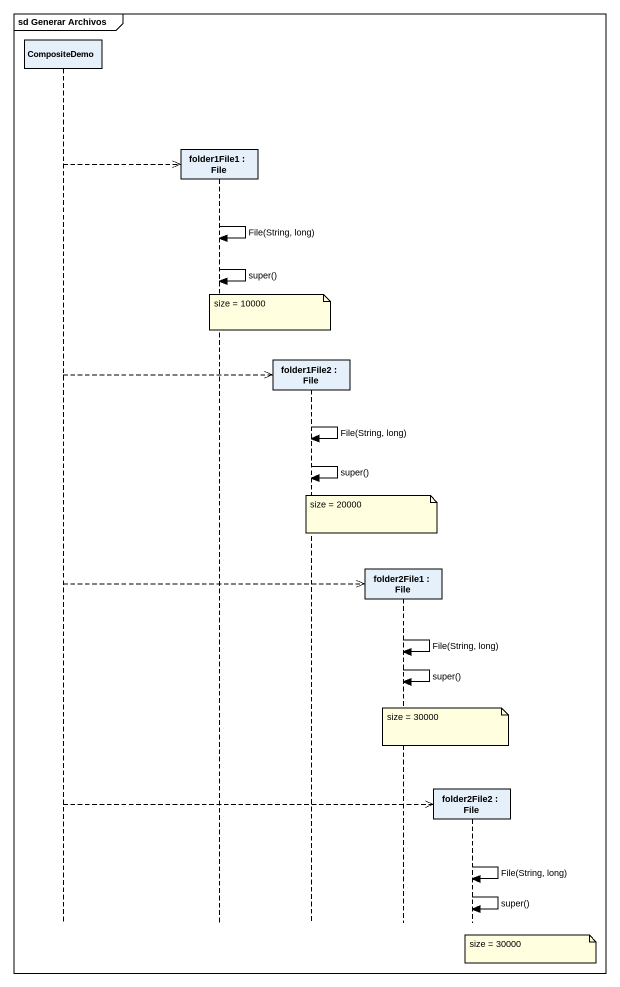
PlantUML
@startuml
mainframe sd Generar Archivos
hide footbox
participant CompositeDemo
participant "folder1File1 : File" as folder1File1
participant "folder1File2 : File" as folder1File2
participant "folder2File1 : File" as folder2File1
participant "folder2File2 : File" as folder2File2

CompositeDemo -->> folder1File1 **
folder1File1 -> folder1File1 : File(String, long)
folder1File1 -> folder1File1 : super()
note over folder1File2 : size = 10000
CompositeDemo -->> folder1File2 **
folder1File2 -> folder1File2 : File(String, long)
folder1File2 -> folder1File2 : super()
note over folder2File1 : size = 20000
CompositeDemo -->> folder2File1 **
folder2File1 -> folder2File1 : File(String, long)
folder2File1 -> folder2File1 : super()
note over folder2File2 : size = 30000
CompositeDemo -->> folder2File2 **
folder2File2 -> folder2File2 : File(String, long)
folder2File2 -> folder2File2 : super()
note over folder2File2 : size = 30000
@enduml
